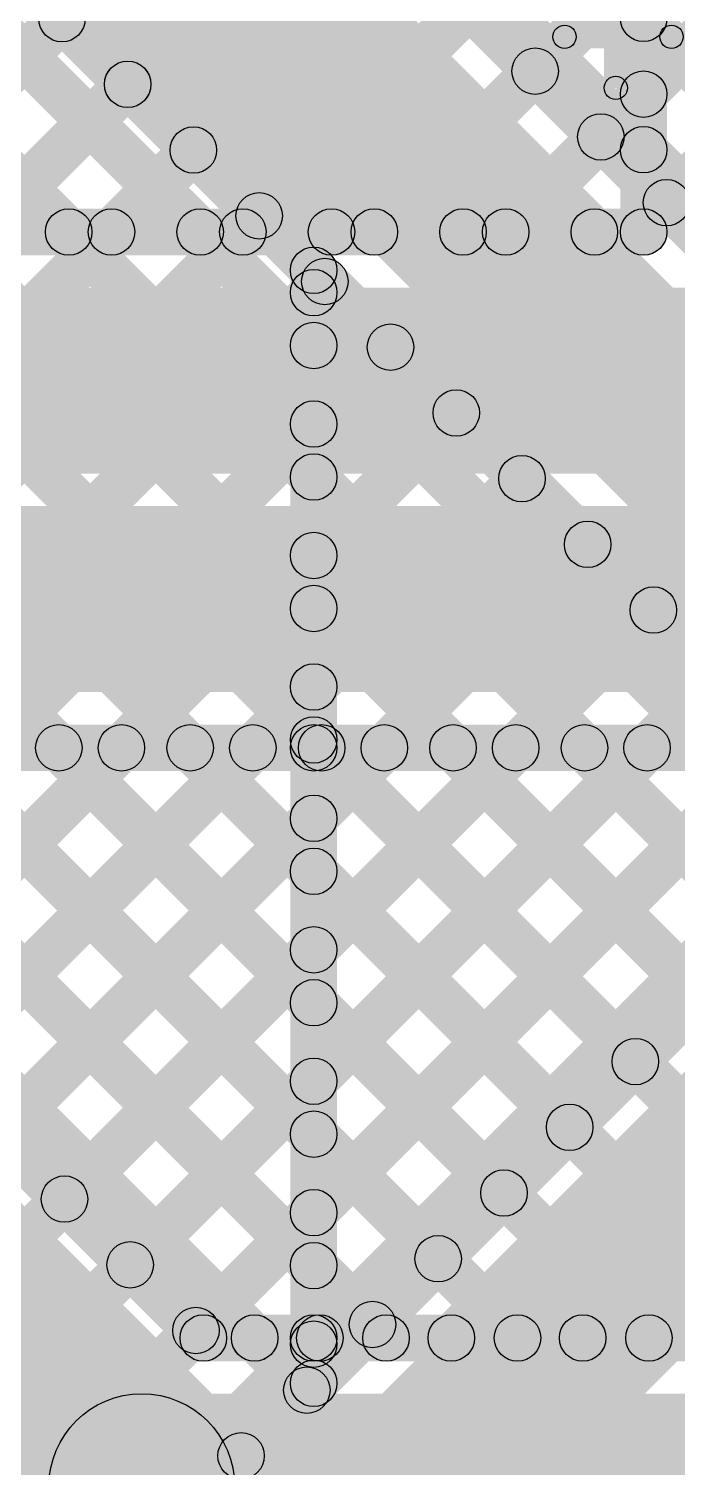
# Model space of a CAD drawing. Header units: millimetres. Extents: x -0.08 to 5.25, y -0.08 to 2.73.
# Drawn here: x 3.6097 to 3.7492, y 1.1872 to 1.4967 of the extents above; entities that cross this region are included whole.
import ezdxf

# ---------------------------------------------------------------- set-up
doc = ezdxf.new("R2010")
doc.units = ezdxf.units.MM
doc.header["$MEASUREMENT"] = 0
for name, color, linetype in [('BottomLayer', 5, 'Continuous'), ('TopLayer', 1, 'Continuous'), ('TopOverlay', 2, 'Continuous'), ('TopPaste', 8, 'Continuous'), ('TopSolder', 216, 'Continuous')]:
    doc.layers.add(name, color=color, linetype=linetype)

# ---------------------------------------------------------------- blocks, each defined once
blk = doc.blocks.new('TCP1A105M8R_76')
at = {"layer": 'TopLayer'}
for points in [[(-0.06, 0.03), (-0.02, 0.03), (-0.02, -0.03), (-0.06, -0.03)], [(0.02, 0.03), (0.06, 0.03), (0.06, -0.03), (0.02, -0.03)]]:
    blk.add_hatch(color=1, dxfattribs=at).paths.add_polyline_path(points)
at = {"layer": 'TopOverlay'}
h = blk.add_hatch(color=2, dxfattribs=at)
edge = h.paths.add_edge_path()
edge.add_arc((-0.066, 0.036), 0.0025, 0, 360)
h = blk.add_hatch(color=2, dxfattribs=at)
edge = h.paths.add_edge_path()
edge.add_arc((-0.066, 0.036), 0.0025, 0, 360)
for points in [[(-0.066, 0.0335), (-0.066, 0.0385), (-0.024, 0.0385), (-0.024, 0.0335)], [(0.024, 0.0335), (0.024, 0.0385), (0.066, 0.0385), (0.066, 0.0335)], [(-0.0635, -0.036), (-0.0685, -0.036), (-0.0685, 0.036), (-0.0635, 0.036)], [(0.0685, -0.036), (0.0635, -0.036), (0.0635, 0.036), (0.0685, 0.036)], [(-0.0825, -0.008), (-0.0875, -0.008), (-0.0875, 0.015), (-0.0825, 0.015)], [(-0.096, 0.0005), (-0.096, 0.0055), (-0.073, 0.0055), (-0.073, 0.0005)], [(-0.066, -0.0385), (-0.066, -0.0335), (-0.024, -0.0335), (-0.024, -0.0385)], [(0.024, -0.0385), (0.024, -0.0335), (0.066, -0.0335), (0.066, -0.0385)]]:
    blk.add_hatch(color=2, dxfattribs=at).paths.add_polyline_path(points)
h = blk.add_hatch(color=2, dxfattribs=at)
edge = h.paths.add_edge_path()
edge.add_arc((-0.024, 0.036), 0.0025, 0, 360)
h = blk.add_hatch(color=2, dxfattribs=at)
edge = h.paths.add_edge_path()
edge.add_arc((0.024, 0.036), 0.0025, 0, 360)
h = blk.add_hatch(color=2, dxfattribs=at)
edge = h.paths.add_edge_path()
edge.add_arc((0.066, 0.036), 0.0025, 0, 360)
h = blk.add_hatch(color=2, dxfattribs=at)
edge = h.paths.add_edge_path()
edge.add_arc((0.066, 0.036), 0.0025, 0, 360)
h = blk.add_hatch(color=2, dxfattribs=at)
edge = h.paths.add_edge_path()
edge.add_arc((-0.085, 0.015), 0.0025, 0, 360)
h = blk.add_hatch(color=2, dxfattribs=at)
edge = h.paths.add_edge_path()
edge.add_arc((-0.096, 0.003), 0.0025, 0, 360)
h = blk.add_hatch(color=2, dxfattribs=at)
edge = h.paths.add_edge_path()
edge.add_arc((-0.073, 0.003), 0.0025, 0, 360)
h = blk.add_hatch(color=2, dxfattribs=at)
edge = h.paths.add_edge_path()
edge.add_arc((-0.085, -0.008), 0.0025, 0, 360)
h = blk.add_hatch(color=2, dxfattribs=at)
edge = h.paths.add_edge_path()
edge.add_arc((-0.066, -0.036), 0.0025, 0, 360)
h = blk.add_hatch(color=2, dxfattribs=at)
edge = h.paths.add_edge_path()
edge.add_arc((-0.066, -0.036), 0.0025, 0, 360)
h = blk.add_hatch(color=2, dxfattribs=at)
edge = h.paths.add_edge_path()
edge.add_arc((-0.024, -0.036), 0.0025, 0, 360)
h = blk.add_hatch(color=2, dxfattribs=at)
edge = h.paths.add_edge_path()
edge.add_arc((0.024, -0.036), 0.0025, 0, 360)
h = blk.add_hatch(color=2, dxfattribs=at)
edge = h.paths.add_edge_path()
edge.add_arc((0.066, -0.036), 0.0025, 0, 360)
h = blk.add_hatch(color=2, dxfattribs=at)
edge = h.paths.add_edge_path()
edge.add_arc((0.066, -0.036), 0.0025, 0, 360)
at = {"layer": 'TopPaste'}
for points in [[(-0.06, 0.03), (-0.02, 0.03), (-0.02, -0.03), (-0.06, -0.03)], [(0.02, 0.03), (0.06, 0.03), (0.06, -0.03), (0.02, -0.03)]]:
    blk.add_hatch(color=8, dxfattribs=at).paths.add_polyline_path(points)
at = {"layer": 'TopSolder'}
for points in [[(-0.064, 0.034), (-0.016, 0.034), (-0.016, -0.034), (-0.064, -0.034)], [(0.016, 0.034), (0.064, 0.034), (0.064, -0.034), (0.016, -0.034)]]:
    blk.add_hatch(color=216, dxfattribs=at).paths.add_polyline_path(points)
at = {"layer": 'TopOverlay'}
for centre in [(-0.066, 0.036), (-0.066, 0.036), (-0.024, 0.036), (0.024, 0.036), (0.066, 0.036), (0.066, 0.036), (-0.085, 0.015), (-0.096, 0.003), (-0.073, 0.003), (-0.085, -0.008), (-0.066, -0.036), (-0.066, -0.036), (-0.024, -0.036), (0.024, -0.036), (0.066, -0.036), (0.066, -0.036)]:
    blk.add_circle(centre, 0.0025, dxfattribs=at)

msp = doc.modelspace()

# ---------------------------------------------------------------- hatches: boundary and pattern name
at = {"layer": 'BottomLayer'}
for points in [[(3.32916, 1.87646), (3.33623, 1.88354), (3.88723, 1.33254), (3.88016, 1.32546)], [(3.35744, 1.87646), (3.36451, 1.88354), (3.91551, 1.33254), (3.90844, 1.32546)], [(3.41102, 1.68146), (3.4181, 1.68854), (3.8881, 1.21854), (3.88102, 1.21146)], [(3.41102, 1.68146), (3.41809, 1.68854), (3.67454, 1.43209), (3.66746, 1.42502)], [(3.72219, 1.48407), (3.71512, 1.49114), (3.82851, 1.60454), (3.83558, 1.59746)], [(3.73633, 1.46993), (3.72926, 1.477), (3.8568, 1.60454), (3.86387, 1.59746)], [(3.75047, 1.45578), (3.7434, 1.46285), (3.88508, 1.60454), (3.89215, 1.59746)], [(3.47846, 1.58574), (3.48554, 1.59281), (3.85981, 1.21854), (3.85274, 1.21146)], [(3.47846, 1.58574), (3.48554, 1.59281), (3.67454, 1.40381), (3.66746, 1.39674)], [(3.61815, 1.58104), (3.62522, 1.58811), (3.88079, 1.33254), (3.87372, 1.32546)], [(3.58486, 1.54786), (3.61314, 1.57614), (3.87814, 1.31114), (3.84986, 1.28286)], [(3.47846, 1.55746), (3.48554, 1.56453), (3.83153, 1.21854), (3.82446, 1.21146)], [(3.47846, 1.55745), (3.48554, 1.56452), (3.67454, 1.37552), (3.66746, 1.36845)], [(3.57286, 1.53581), (3.57994, 1.54288), (3.84488, 1.27794), (3.83781, 1.27086)], [(3.57286, 1.53581), (3.57994, 1.54288), (3.67454, 1.44828), (3.66746, 1.44121)], [(3.47846, 1.52917), (3.48554, 1.53624), (3.80324, 1.21854), (3.79617, 1.21146)], [(3.47846, 1.52917), (3.48554, 1.53624), (3.67454, 1.34724), (3.66746, 1.34017)], [(3.47846, 1.50089), (3.48554, 1.50796), (3.77496, 1.21854), (3.76789, 1.21146)], [(3.47846, 1.50088), (3.48554, 1.50796), (3.67454, 1.31896), (3.66746, 1.31188)], [(3.48554, 1.36055), (3.47846, 1.36762), (3.61329, 1.50245), (3.62036, 1.49538)], [(3.48554, 1.36055), (3.47846, 1.36762), (3.61329, 1.50245), (3.62036, 1.49538)], [(3.48554, 1.33227), (3.47846, 1.33934), (3.62743, 1.48831), (3.63451, 1.48124)], [(3.48554, 1.33227), (3.47846, 1.33934), (3.62743, 1.48831), (3.63451, 1.48124)], [(3.47846, 1.4726), (3.48554, 1.47967), (3.74667, 1.21854), (3.7396, 1.21146)], [(3.47846, 1.4726), (3.48554, 1.47967), (3.67454, 1.29067), (3.66746, 1.2836)], [(3.51944, 1.33789), (3.51237, 1.34496), (3.64158, 1.47417), (3.64865, 1.4671)], [(3.51944, 1.33789), (3.51237, 1.34496), (3.64158, 1.47417), (3.64865, 1.4671)], [(3.53605, 1.32621), (3.52897, 1.33328), (3.65572, 1.46003), (3.66279, 1.45295)], [(3.53604, 1.32621), (3.52897, 1.33328), (3.65572, 1.46003), (3.66279, 1.45296)], [(3.47846, 1.44432), (3.48554, 1.45139), (3.71839, 1.21854), (3.71132, 1.21146)], [(3.47846, 1.44432), (3.48554, 1.45139), (3.67454, 1.26239), (3.66746, 1.25532)], [(3.55019, 1.31207), (3.54312, 1.31914), (3.66986, 1.44588), (3.67693, 1.43881)], [(3.55019, 1.31207), (3.54312, 1.31914), (3.66746, 1.44349), (3.67454, 1.43642)], [(3.676, 1.215), (3.666, 1.215), (3.666, 1.44475), (3.676, 1.44475)], [(3.56433, 1.29793), (3.55726, 1.305), (3.684, 1.43174), (3.69107, 1.42467)], [(3.47846, 1.41603), (3.48554, 1.42311), (3.69011, 1.21854), (3.68303, 1.21146)], [(3.47846, 1.41603), (3.48554, 1.4231), (3.67454, 1.2341), (3.66746, 1.22703)], [(3.56433, 1.29793), (3.55726, 1.305), (3.66746, 1.4152), (3.67454, 1.40813)], [(3.57847, 1.28378), (3.5714, 1.29085), (3.69815, 1.4176), (3.70522, 1.41053)], [(3.59261, 1.26964), (3.58554, 1.27671), (3.71229, 1.40346), (3.71936, 1.39639)], [(3.47846, 1.38775), (3.48554, 1.39482), (3.66182, 1.21854), (3.65475, 1.21146)], [(3.47846, 1.38775), (3.48554, 1.39482), (3.66182, 1.21854), (3.65475, 1.21146)], [(3.57847, 1.28378), (3.5714, 1.29085), (3.66746, 1.38692), (3.67454, 1.37985)], [(3.60676, 1.2555), (3.59968, 1.26257), (3.72643, 1.38932), (3.7335, 1.38224)], [(3.6209, 1.24136), (3.61383, 1.24843), (3.74057, 1.37517), (3.74764, 1.3681)], [(3.63504, 1.22721), (3.62797, 1.23429), (3.75471, 1.36103), (3.76179, 1.35396)], [(3.59261, 1.26964), (3.58554, 1.27671), (3.66746, 1.35863), (3.67454, 1.35156)], [(3.64918, 1.21307), (3.64211, 1.22014), (3.76886, 1.34689), (3.77593, 1.33982)], [(3.52512, 1.33006), (3.53219, 1.33714), (3.65079, 1.21854), (3.64372, 1.21146)], [(3.52512, 1.33006), (3.53219, 1.33714), (3.65079, 1.21854), (3.64372, 1.21146)], [(3.67586, 1.21146), (3.66879, 1.21854), (3.783, 1.33275), (3.79007, 1.32568)], [(3.60676, 1.2555), (3.59968, 1.26257), (3.66746, 1.33035), (3.67454, 1.32328)], [(3.49186, 1.29686), (3.52014, 1.32514), (3.64814, 1.19714), (3.61986, 1.16886)], [(3.70414, 1.21146), (3.69707, 1.21854), (3.79714, 1.3186), (3.80421, 1.31153)], [(3.73243, 1.21146), (3.72536, 1.21854), (3.81128, 1.30446), (3.81835, 1.29739)], [(3.6209, 1.24136), (3.61383, 1.24843), (3.66746, 1.30207), (3.67454, 1.295)], [(3.63504, 1.22722), (3.62797, 1.23429), (3.66746, 1.27378), (3.67454, 1.26671)], [(3.64918, 1.21307), (3.64211, 1.22014), (3.66746, 1.2455), (3.67454, 1.23843)], [(3.64725, 1.21), (3.64725, 1.22), (3.933, 1.22), (3.933, 1.21)], [(3.64725, 1.21), (3.64725, 1.22), (3.671, 1.22), (3.671, 1.21)], [(3.634, 1.163), (3.634, 1.203), (3.933, 1.203), (3.933, 1.163)]]:
    msp.add_hatch(color=5, dxfattribs=at).paths.add_polyline_path(points)
h = msp.add_hatch(color=5, dxfattribs=at)
edge = h.paths.add_edge_path()
edge.add_arc((3.61683, 1.49892), 0.005, 0, 360)
h = msp.add_hatch(color=5, dxfattribs=at)
edge = h.paths.add_edge_path()
edge.add_arc((3.61683, 1.49892), 0.005, 0, 360)
h = msp.add_hatch(color=5, dxfattribs=at)
edge = h.paths.add_edge_path()
edge.add_arc((3.71865, 1.4876), 0.005, 0, 360)
h = msp.add_hatch(color=5, dxfattribs=at)
edge = h.paths.add_edge_path()
edge.add_arc((3.63097, 1.48477), 0.005, 0, 360)
h = msp.add_hatch(color=5, dxfattribs=at)
edge = h.paths.add_edge_path()
edge.add_arc((3.63097, 1.48478), 0.005, 0, 360)
h = msp.add_hatch(color=5, dxfattribs=at)
edge = h.paths.add_edge_path()
edge.add_arc((3.73279, 1.47346), 0.005, 0, 360)
h = msp.add_hatch(color=5, dxfattribs=at)
edge = h.paths.add_edge_path()
edge.add_arc((3.64511, 1.47063), 0.005, 0, 360)
h = msp.add_hatch(color=5, dxfattribs=at)
edge = h.paths.add_edge_path()
edge.add_arc((3.64511, 1.47063), 0.005, 0, 360)
h = msp.add_hatch(color=5, dxfattribs=at)
edge = h.paths.add_edge_path()
edge.add_arc((3.74694, 1.45932), 0.005, 0, 360)
h = msp.add_hatch(color=5, dxfattribs=at)
edge = h.paths.add_edge_path()
edge.add_arc((3.65925, 1.45649), 0.005, 0, 360)
h = msp.add_hatch(color=5, dxfattribs=at)
edge = h.paths.add_edge_path()
edge.add_arc((3.65925, 1.45649), 0.005, 0, 360)
h = msp.add_hatch(color=5, dxfattribs=at)
edge = h.paths.add_edge_path()
edge.add_arc((3.671, 1.44475), 0.005, 0, 360)
h = msp.add_hatch(color=5, dxfattribs=at)
edge = h.paths.add_edge_path()
edge.add_arc((3.671, 1.44475), 0.005, 0, 360)
h = msp.add_hatch(color=5, dxfattribs=at)
edge = h.paths.add_edge_path()
edge.add_arc((3.6734, 1.44235), 0.005, 0, 360)
h = msp.add_hatch(color=5, dxfattribs=at)
edge = h.paths.add_edge_path()
edge.add_arc((3.671, 1.43995), 0.005, 0, 360)
h = msp.add_hatch(color=5, dxfattribs=at)
edge = h.paths.add_edge_path()
edge.add_arc((3.671, 1.42856), 0.005, 0, 360)
h = msp.add_hatch(color=5, dxfattribs=at)
edge = h.paths.add_edge_path()
edge.add_arc((3.68754, 1.42821), 0.005, 0, 360)
h = msp.add_hatch(color=5, dxfattribs=at)
edge = h.paths.add_edge_path()
edge.add_arc((3.70168, 1.41406), 0.005, 0, 360)
h = msp.add_hatch(color=5, dxfattribs=at)
edge = h.paths.add_edge_path()
edge.add_arc((3.671, 1.41167), 0.005, 0, 360)
h = msp.add_hatch(color=5, dxfattribs=at)
edge = h.paths.add_edge_path()
edge.add_arc((3.671, 1.40027), 0.005, 0, 360)
h = msp.add_hatch(color=5, dxfattribs=at)
edge = h.paths.add_edge_path()
edge.add_arc((3.71582, 1.39992), 0.005, 0, 360)
h = msp.add_hatch(color=5, dxfattribs=at)
edge = h.paths.add_edge_path()
edge.add_arc((3.72997, 1.38578), 0.005, 0, 360)
h = msp.add_hatch(color=5, dxfattribs=at)
edge = h.paths.add_edge_path()
edge.add_arc((3.671, 1.38338), 0.005, 0, 360)
h = msp.add_hatch(color=5, dxfattribs=at)
edge = h.paths.add_edge_path()
edge.add_arc((3.671, 1.37199), 0.005, 0, 360)
h = msp.add_hatch(color=5, dxfattribs=at)
edge = h.paths.add_edge_path()
edge.add_arc((3.74411, 1.37164), 0.005, 0, 360)
h = msp.add_hatch(color=5, dxfattribs=at)
edge = h.paths.add_edge_path()
edge.add_arc((3.671, 1.3551), 0.005, 0, 360)
h = msp.add_hatch(color=5, dxfattribs=at)
edge = h.paths.add_edge_path()
edge.add_arc((3.671, 1.3437), 0.005, 0, 360)
h = msp.add_hatch(color=5, dxfattribs=at)
edge = h.paths.add_edge_path()
edge.add_arc((3.671, 1.32682), 0.005, 0, 360)
h = msp.add_hatch(color=5, dxfattribs=at)
edge = h.paths.add_edge_path()
edge.add_arc((3.671, 1.31542), 0.005, 0, 360)
h = msp.add_hatch(color=5, dxfattribs=at)
edge = h.paths.add_edge_path()
edge.add_arc((3.671, 1.29853), 0.005, 0, 360)
h = msp.add_hatch(color=5, dxfattribs=at)
edge = h.paths.add_edge_path()
edge.add_arc((3.671, 1.28714), 0.005, 0, 360)
h = msp.add_hatch(color=5, dxfattribs=at)
edge = h.paths.add_edge_path()
edge.add_arc((3.671, 1.27025), 0.005, 0, 360)
h = msp.add_hatch(color=5, dxfattribs=at)
edge = h.paths.add_edge_path()
edge.add_arc((3.671, 1.25885), 0.005, 0, 360)
h = msp.add_hatch(color=5, dxfattribs=at)
edge = h.paths.add_edge_path()
edge.add_arc((3.61736, 1.24489), 0.005, 0, 360)
h = msp.add_hatch(color=5, dxfattribs=at)
edge = h.paths.add_edge_path()
edge.add_arc((3.61736, 1.24489), 0.005, 0, 360)
h = msp.add_hatch(color=5, dxfattribs=at)
edge = h.paths.add_edge_path()
edge.add_arc((3.671, 1.24196), 0.005, 0, 360)
h = msp.add_hatch(color=5, dxfattribs=at)
edge = h.paths.add_edge_path()
edge.add_arc((3.6315, 1.23075), 0.005, 0, 360)
h = msp.add_hatch(color=5, dxfattribs=at)
edge = h.paths.add_edge_path()
edge.add_arc((3.6315, 1.23075), 0.005, 0, 360)
h = msp.add_hatch(color=5, dxfattribs=at)
edge = h.paths.add_edge_path()
edge.add_arc((3.671, 1.23057), 0.005, 0, 360)
h = msp.add_hatch(color=5, dxfattribs=at)
edge = h.paths.add_edge_path()
edge.add_arc((3.64565, 1.21661), 0.005, 0, 360)
h = msp.add_hatch(color=5, dxfattribs=at)
edge = h.paths.add_edge_path()
edge.add_arc((3.64565, 1.21661), 0.005, 0, 360)
h = msp.add_hatch(color=5, dxfattribs=at)
edge = h.paths.add_edge_path()
edge.add_arc((3.64725, 1.215), 0.005, 0, 360)
h = msp.add_hatch(color=5, dxfattribs=at)
edge = h.paths.add_edge_path()
edge.add_arc((3.64725, 1.215), 0.005, 0, 360)
h = msp.add_hatch(color=5, dxfattribs=at)
edge = h.paths.add_edge_path()
edge.add_arc((3.64725, 1.215), 0.005, 0, 360)
h = msp.add_hatch(color=5, dxfattribs=at)
edge = h.paths.add_edge_path()
edge.add_arc((3.64725, 1.215), 0.005, 0, 360)
h = msp.add_hatch(color=5, dxfattribs=at)
edge = h.paths.add_edge_path()
edge.add_arc((3.65829, 1.215), 0.005, 0, 360)
h = msp.add_hatch(color=5, dxfattribs=at)
edge = h.paths.add_edge_path()
edge.add_arc((3.65828, 1.215), 0.005, 0, 360)
h = msp.add_hatch(color=5, dxfattribs=at)
edge = h.paths.add_edge_path()
edge.add_arc((3.671, 1.215), 0.005, 0, 360)
h = msp.add_hatch(color=5, dxfattribs=at)
edge = h.paths.add_edge_path()
edge.add_arc((3.671, 1.215), 0.005, 0, 360)
h = msp.add_hatch(color=5, dxfattribs=at)
edge = h.paths.add_edge_path()
edge.add_arc((3.67232, 1.215), 0.005, 0, 360)
h = msp.add_hatch(color=5, dxfattribs=at)
edge = h.paths.add_edge_path()
edge.add_arc((3.68657, 1.215), 0.005, 0, 360)
h = msp.add_hatch(color=5, dxfattribs=at)
edge = h.paths.add_edge_path()
edge.add_arc((3.70061, 1.215), 0.005, 0, 360)
h = msp.add_hatch(color=5, dxfattribs=at)
edge = h.paths.add_edge_path()
edge.add_arc((3.71485, 1.215), 0.005, 0, 360)
h = msp.add_hatch(color=5, dxfattribs=at)
edge = h.paths.add_edge_path()
edge.add_arc((3.72889, 1.215), 0.005, 0, 360)
h = msp.add_hatch(color=5, dxfattribs=at)
edge = h.paths.add_edge_path()
edge.add_arc((3.74314, 1.215), 0.005, 0, 360)
h = msp.add_hatch(color=5, dxfattribs=at)
edge = h.paths.add_edge_path()
edge.add_arc((3.634, 1.183), 0.02, 0, 360)
h = msp.add_hatch(color=5, dxfattribs=at)
edge = h.paths.add_edge_path()
edge.add_arc((3.634, 1.183), 0.02, 0, 360)
at = {"layer": 'TopLayer'}
for points in [[(3.33346, 1.75902), (3.34054, 1.7661), (3.6501, 1.45654), (3.64302, 1.44946)], [(3.33346, 1.73074), (3.34054, 1.73781), (3.62181, 1.45654), (3.61474, 1.44946)], [(3.57445, 1.44946), (3.56738, 1.45654), (3.63968, 1.52883), (3.64675, 1.52176)], [(3.60273, 1.44946), (3.59566, 1.45654), (3.66796, 1.52883), (3.67503, 1.52176)], [(3.59901, 1.52176), (3.60608, 1.52883), (3.67838, 1.45654), (3.67131, 1.44946)], [(3.63102, 1.44946), (3.62394, 1.45654), (3.69624, 1.52883), (3.70331, 1.52176)], [(3.62729, 1.52176), (3.63437, 1.52883), (3.70666, 1.45654), (3.69959, 1.44946)], [(3.6593, 1.44946), (3.65223, 1.45654), (3.72453, 1.52883), (3.7316, 1.52176)], [(3.65558, 1.52176), (3.66265, 1.52883), (3.73495, 1.45654), (3.72788, 1.44946)], [(3.68386, 1.52176), (3.69093, 1.52883), (3.74554, 1.47423), (3.73846, 1.46716)], [(3.71214, 1.52176), (3.71921, 1.52883), (3.74554, 1.50251), (3.73846, 1.49544)], [(3.747, 1.453), (3.737, 1.453), (3.737, 1.5253), (3.747, 1.5253)], [(3.68758, 1.44946), (3.68051, 1.45654), (3.73846, 1.51449), (3.74554, 1.50742)], [(3.71587, 1.44946), (3.7088, 1.45654), (3.73846, 1.4862), (3.74554, 1.47913)], [(3.363, 1.448), (3.363, 1.458), (3.742, 1.458), (3.742, 1.448)], [(3.363, 1.401), (3.363, 1.441), (3.83757, 1.441), (3.83757, 1.401)], [(3.441, 1.354), (3.441, 1.394), (4.328, 1.394), (4.328, 1.354)], [(3.51394, 1.337), (3.51394, 1.347), (3.81047, 1.347), (3.81047, 1.337)], [(3.51394, 1.337), (3.51394, 1.347), (3.671, 1.347), (3.671, 1.337)], [(3.12775, 0.66336), (3.12068, 0.67043), (3.79579, 1.34554), (3.80286, 1.33846)], [(3.12775, 0.69165), (3.12068, 0.69872), (3.7675, 1.34554), (3.77457, 1.33846)], [(3.49315, 1.19846), (3.48608, 1.20554), (3.62608, 1.34554), (3.63315, 1.33846)], [(3.49315, 1.19846), (3.48608, 1.20554), (3.62608, 1.34554), (3.63315, 1.33846)], [(3.52144, 1.19846), (3.51437, 1.20554), (3.65437, 1.34554), (3.66144, 1.33846)], [(3.52144, 1.19846), (3.51437, 1.20554), (3.65437, 1.34554), (3.66144, 1.33846)], [(3.52775, 1.33846), (3.53482, 1.34554), (3.67305, 1.20731), (3.66598, 1.20023)], [(3.52775, 1.33846), (3.53482, 1.34554), (3.67305, 1.2073), (3.66598, 1.20023)], [(3.54972, 1.19846), (3.54265, 1.20554), (3.68265, 1.34554), (3.68972, 1.33846)], [(3.55603, 1.33846), (3.56311, 1.34554), (3.68719, 1.22145), (3.68012, 1.21438)], [(3.55603, 1.33846), (3.5631, 1.34554), (3.67454, 1.2341), (3.66746, 1.22703)], [(3.57166, 1.19212), (3.56459, 1.19919), (3.71093, 1.34554), (3.71801, 1.33846)], [(3.58325, 1.17543), (3.57618, 1.1825), (3.73922, 1.34554), (3.74629, 1.33846)], [(3.58432, 1.33846), (3.59139, 1.34554), (3.70134, 1.23559), (3.69426, 1.22852)], [(3.58432, 1.33846), (3.59139, 1.34554), (3.67454, 1.26239), (3.66746, 1.25532)], [(3.6126, 1.33846), (3.61967, 1.34554), (3.71548, 1.24973), (3.70841, 1.24266)], [(3.6126, 1.33846), (3.61967, 1.34554), (3.67454, 1.29067), (3.66746, 1.2836)], [(3.64088, 1.33846), (3.64796, 1.34554), (3.67454, 1.31896), (3.66746, 1.31188)], [(3.64089, 1.33846), (3.64796, 1.34554), (3.72962, 1.26387), (3.72255, 1.2568)], [(3.66917, 1.33846), (3.67624, 1.34554), (3.74376, 1.27802), (3.73669, 1.27095)], [(3.69746, 1.33846), (3.70453, 1.34554), (3.7579, 1.29216), (3.75083, 1.28509)], [(3.72574, 1.33846), (3.73281, 1.34554), (3.77205, 1.3063), (3.76498, 1.29923)], [(3.676, 1.20525), (3.666, 1.20525), (3.666, 1.342), (3.676, 1.342)], [(3.13494, 0.66212), (3.12786, 0.66919), (3.79781, 1.33914), (3.80488, 1.33206)], [(3.54972, 1.19846), (3.54265, 1.20554), (3.66746, 1.33035), (3.67454, 1.32328)], [(3.16814, 0.62886), (3.13986, 0.65714), (3.80986, 1.32714), (3.83814, 1.29886)], [(3.53424, 1.30369), (3.54131, 1.31076), (3.65891, 1.19316), (3.65184, 1.18609)], [(3.53424, 1.30369), (3.54131, 1.31076), (3.65891, 1.19316), (3.65184, 1.18609)], [(3.57166, 1.19212), (3.56459, 1.19919), (3.66746, 1.30207), (3.67454, 1.295)], [(3.52495, 1.2847), (3.53202, 1.29177), (3.64477, 1.17902), (3.6377, 1.17195)], [(3.52495, 1.28469), (3.53202, 1.29177), (3.64477, 1.17902), (3.63769, 1.17195)], [(3.58325, 1.17543), (3.57618, 1.1825), (3.66746, 1.27378), (3.67454, 1.26671)], [(3.12775, 0.69165), (3.12068, 0.69872), (3.66746, 1.2455), (3.67454, 1.23843)], [(3.12775, 0.66336), (3.12068, 0.67043), (3.66746, 1.21721), (3.67454, 1.21014)], [(3.13494, 0.66212), (3.12786, 0.66919), (3.66746, 1.20879), (3.67454, 1.20172)]]:
    msp.add_hatch(color=1, dxfattribs=at).paths.add_polyline_path(points)
h = msp.add_hatch(color=1, dxfattribs=at)
edge = h.paths.add_edge_path()
edge.add_arc((3.742, 1.49898), 0.005, 0, 360)
h = msp.add_hatch(color=1, dxfattribs=at)
edge = h.paths.add_edge_path()
edge.add_arc((3.742, 1.48267), 0.005, 0, 360)
h = msp.add_hatch(color=1, dxfattribs=at)
edge = h.paths.add_edge_path()
edge.add_arc((3.742, 1.4707), 0.005, 0, 360)
h = msp.add_hatch(color=1, dxfattribs=at)
edge = h.paths.add_edge_path()
edge.add_arc((3.61828, 1.453), 0.005, 0, 360)
h = msp.add_hatch(color=1, dxfattribs=at)
edge = h.paths.add_edge_path()
edge.add_arc((3.62748, 1.453), 0.005, 0, 360)
h = msp.add_hatch(color=1, dxfattribs=at)
edge = h.paths.add_edge_path()
edge.add_arc((3.64656, 1.453), 0.005, 0, 360)
h = msp.add_hatch(color=1, dxfattribs=at)
edge = h.paths.add_edge_path()
edge.add_arc((3.65576, 1.453), 0.005, 0, 360)
h = msp.add_hatch(color=1, dxfattribs=at)
edge = h.paths.add_edge_path()
edge.add_arc((3.67484, 1.453), 0.005, 0, 360)
h = msp.add_hatch(color=1, dxfattribs=at)
edge = h.paths.add_edge_path()
edge.add_arc((3.68405, 1.453), 0.005, 0, 360)
h = msp.add_hatch(color=1, dxfattribs=at)
edge = h.paths.add_edge_path()
edge.add_arc((3.70313, 1.453), 0.005, 0, 360)
h = msp.add_hatch(color=1, dxfattribs=at)
edge = h.paths.add_edge_path()
edge.add_arc((3.71233, 1.453), 0.005, 0, 360)
h = msp.add_hatch(color=1, dxfattribs=at)
edge = h.paths.add_edge_path()
edge.add_arc((3.73141, 1.453), 0.005, 0, 360)
h = msp.add_hatch(color=1, dxfattribs=at)
edge = h.paths.add_edge_path()
edge.add_arc((3.742, 1.453), 0.005, 0, 360)
h = msp.add_hatch(color=1, dxfattribs=at)
edge = h.paths.add_edge_path()
edge.add_arc((3.742, 1.453), 0.005, 0, 360)
h = msp.add_hatch(color=1, dxfattribs=at)
edge = h.paths.add_edge_path()
edge.add_arc((3.61614, 1.342), 0.005, 0, 360)
h = msp.add_hatch(color=1, dxfattribs=at)
edge = h.paths.add_edge_path()
edge.add_arc((3.61614, 1.342), 0.005, 0, 360)
h = msp.add_hatch(color=1, dxfattribs=at)
edge = h.paths.add_edge_path()
edge.add_arc((3.62962, 1.342), 0.005, 0, 360)
h = msp.add_hatch(color=1, dxfattribs=at)
edge = h.paths.add_edge_path()
edge.add_arc((3.62962, 1.342), 0.005, 0, 360)
h = msp.add_hatch(color=1, dxfattribs=at)
edge = h.paths.add_edge_path()
edge.add_arc((3.64442, 1.342), 0.005, 0, 360)
h = msp.add_hatch(color=1, dxfattribs=at)
edge = h.paths.add_edge_path()
edge.add_arc((3.64442, 1.342), 0.005, 0, 360)
h = msp.add_hatch(color=1, dxfattribs=at)
edge = h.paths.add_edge_path()
edge.add_arc((3.6579, 1.342), 0.005, 0, 360)
h = msp.add_hatch(color=1, dxfattribs=at)
edge = h.paths.add_edge_path()
edge.add_arc((3.6579, 1.342), 0.005, 0, 360)
h = msp.add_hatch(color=1, dxfattribs=at)
edge = h.paths.add_edge_path()
edge.add_arc((3.671, 1.342), 0.005, 0, 360)
h = msp.add_hatch(color=1, dxfattribs=at)
edge = h.paths.add_edge_path()
edge.add_arc((3.671, 1.342), 0.005, 0, 360)
h = msp.add_hatch(color=1, dxfattribs=at)
edge = h.paths.add_edge_path()
edge.add_arc((3.67271, 1.342), 0.005, 0, 360)
h = msp.add_hatch(color=1, dxfattribs=at)
edge = h.paths.add_edge_path()
edge.add_arc((3.68619, 1.342), 0.005, 0, 360)
h = msp.add_hatch(color=1, dxfattribs=at)
edge = h.paths.add_edge_path()
edge.add_arc((3.70099, 1.342), 0.005, 0, 360)
h = msp.add_hatch(color=1, dxfattribs=at)
edge = h.paths.add_edge_path()
edge.add_arc((3.71447, 1.342), 0.005, 0, 360)
h = msp.add_hatch(color=1, dxfattribs=at)
edge = h.paths.add_edge_path()
edge.add_arc((3.72928, 1.342), 0.005, 0, 360)
h = msp.add_hatch(color=1, dxfattribs=at)
edge = h.paths.add_edge_path()
edge.add_arc((3.74275, 1.342), 0.005, 0, 360)
h = msp.add_hatch(color=1, dxfattribs=at)
edge = h.paths.add_edge_path()
edge.add_arc((3.671, 1.32682), 0.005, 0, 360)
h = msp.add_hatch(color=1, dxfattribs=at)
edge = h.paths.add_edge_path()
edge.add_arc((3.671, 1.31542), 0.005, 0, 360)
h = msp.add_hatch(color=1, dxfattribs=at)
edge = h.paths.add_edge_path()
edge.add_arc((3.671, 1.29853), 0.005, 0, 360)
h = msp.add_hatch(color=1, dxfattribs=at)
edge = h.paths.add_edge_path()
edge.add_arc((3.671, 1.28714), 0.005, 0, 360)
h = msp.add_hatch(color=1, dxfattribs=at)
edge = h.paths.add_edge_path()
edge.add_arc((3.74023, 1.27448), 0.005, 0, 360)
h = msp.add_hatch(color=1, dxfattribs=at)
edge = h.paths.add_edge_path()
edge.add_arc((3.671, 1.27025), 0.005, 0, 360)
h = msp.add_hatch(color=1, dxfattribs=at)
edge = h.paths.add_edge_path()
edge.add_arc((3.671, 1.25885), 0.005, 0, 360)
h = msp.add_hatch(color=1, dxfattribs=at)
edge = h.paths.add_edge_path()
edge.add_arc((3.72608, 1.26034), 0.005, 0, 360)
h = msp.add_hatch(color=1, dxfattribs=at)
edge = h.paths.add_edge_path()
edge.add_arc((3.71194, 1.2462), 0.005, 0, 360)
h = msp.add_hatch(color=1, dxfattribs=at)
edge = h.paths.add_edge_path()
edge.add_arc((3.671, 1.24196), 0.005, 0, 360)
h = msp.add_hatch(color=1, dxfattribs=at)
edge = h.paths.add_edge_path()
edge.add_arc((3.671, 1.23057), 0.005, 0, 360)
h = msp.add_hatch(color=1, dxfattribs=at)
edge = h.paths.add_edge_path()
edge.add_arc((3.6978, 1.23205), 0.005, 0, 360)
h = msp.add_hatch(color=1, dxfattribs=at)
edge = h.paths.add_edge_path()
edge.add_arc((3.68366, 1.21791), 0.005, 0, 360)
h = msp.add_hatch(color=1, dxfattribs=at)
edge = h.paths.add_edge_path()
edge.add_arc((3.671, 1.21368), 0.005, 0, 360)
h = msp.add_hatch(color=1, dxfattribs=at)
edge = h.paths.add_edge_path()
edge.add_arc((3.66952, 1.20377), 0.005, 0, 360)
h = msp.add_hatch(color=1, dxfattribs=at)
edge = h.paths.add_edge_path()
edge.add_arc((3.66951, 1.20377), 0.005, 0, 360)
h = msp.add_hatch(color=1, dxfattribs=at)
edge = h.paths.add_edge_path()
edge.add_arc((3.671, 1.20525), 0.005, 0, 360)
h = msp.add_hatch(color=1, dxfattribs=at)
edge = h.paths.add_edge_path()
edge.add_arc((3.671, 1.20525), 0.005, 0, 360)
h = msp.add_hatch(color=1, dxfattribs=at)
edge = h.paths.add_edge_path()
edge.add_arc((3.65537, 1.18963), 0.005, 0, 360)
h = msp.add_hatch(color=1, dxfattribs=at)
edge = h.paths.add_edge_path()
edge.add_arc((3.65537, 1.18963), 0.005, 0, 360)

# ---------------------------------------------------------------- linework, layer by layer
at = {"layer": 'BottomLayer'}
for centre, radius in [((3.61683, 1.49892), 0.005), ((3.61683, 1.49892), 0.005), ((3.71865, 1.4876), 0.005), ((3.63097, 1.48478), 0.005), ((3.63097, 1.48477), 0.005), ((3.73279, 1.47346), 0.005), ((3.64511, 1.47063), 0.005), ((3.64511, 1.47063), 0.005), ((3.74694, 1.45932), 0.005), ((3.65925, 1.45649), 0.005), ((3.65925, 1.45649), 0.005), ((3.671, 1.44475), 0.005), ((3.671, 1.44475), 0.005), ((3.6734, 1.44235), 0.005), ((3.671, 1.43995), 0.005), ((3.671, 1.42856), 0.005), ((3.68754, 1.42821), 0.005), ((3.70168, 1.41406), 0.005), ((3.671, 1.41167), 0.005), ((3.671, 1.40027), 0.005), ((3.71582, 1.39992), 0.005), ((3.72997, 1.38578), 0.005), ((3.671, 1.38338), 0.005), ((3.671, 1.37199), 0.005), ((3.74411, 1.37164), 0.005), ((3.671, 1.3551), 0.005), ((3.671, 1.3437), 0.005), ((3.671, 1.32682), 0.005), ((3.671, 1.31542), 0.005), ((3.671, 1.29853), 0.005), ((3.671, 1.28714), 0.005), ((3.671, 1.27025), 0.005), ((3.671, 1.25885), 0.005), ((3.61736, 1.24489), 0.005), ((3.61736, 1.24489), 0.005), ((3.671, 1.24196), 0.005), ((3.6315, 1.23075), 0.005), ((3.6315, 1.23075), 0.005), ((3.671, 1.23057), 0.005), ((3.64565, 1.21661), 0.005), ((3.64565, 1.21661), 0.005), ((3.64725, 1.215), 0.005), ((3.64725, 1.215), 0.005), ((3.64725, 1.215), 0.005), ((3.64725, 1.215), 0.005), ((3.65828, 1.215), 0.005), ((3.65829, 1.215), 0.005), ((3.671, 1.215), 0.005), ((3.671, 1.215), 0.005), ((3.67232, 1.215), 0.005), ((3.68657, 1.215), 0.005), ((3.70061, 1.215), 0.005), ((3.71485, 1.215), 0.005), ((3.72889, 1.215), 0.005), ((3.74314, 1.215), 0.005), ((3.634, 1.183), 0.02), ((3.634, 1.183), 0.02)]:
    msp.add_circle(centre, radius, dxfattribs=at)
at = {"layer": 'TopLayer'}
for centre in [(3.742, 1.49898), (3.742, 1.48267), (3.742, 1.4707), (3.61828, 1.453), (3.62748, 1.453), (3.64656, 1.453), (3.65576, 1.453), (3.67484, 1.453), (3.68405, 1.453), (3.70313, 1.453), (3.71233, 1.453), (3.73141, 1.453), (3.742, 1.453), (3.742, 1.453), (3.61614, 1.342), (3.61614, 1.342), (3.62962, 1.342), (3.62962, 1.342), (3.64442, 1.342), (3.64442, 1.342), (3.6579, 1.342), (3.6579, 1.342), (3.671, 1.342), (3.671, 1.342), (3.67271, 1.342), (3.68619, 1.342), (3.70099, 1.342), (3.71447, 1.342), (3.72928, 1.342), (3.74275, 1.342), (3.671, 1.32682), (3.671, 1.31542), (3.671, 1.29853), (3.671, 1.28714), (3.74023, 1.27448), (3.671, 1.27025), (3.671, 1.25885), (3.72608, 1.26034), (3.71194, 1.2462), (3.671, 1.24196), (3.671, 1.23057), (3.6978, 1.23205), (3.68366, 1.21791), (3.671, 1.21368), (3.66951, 1.20377), (3.66952, 1.20377), (3.671, 1.20525), (3.671, 1.20525), (3.65537, 1.18963), (3.65537, 1.18963)]:
    msp.add_circle(centre, 0.005, dxfattribs=at)

# ---------------------------------------------------------------- block references
at = {"rotation": 360}
msp.add_blockref('TCP1A105M8R_76', (3.821, 1.492), dxfattribs=at)

doc.saveas('drawing.dxf')
